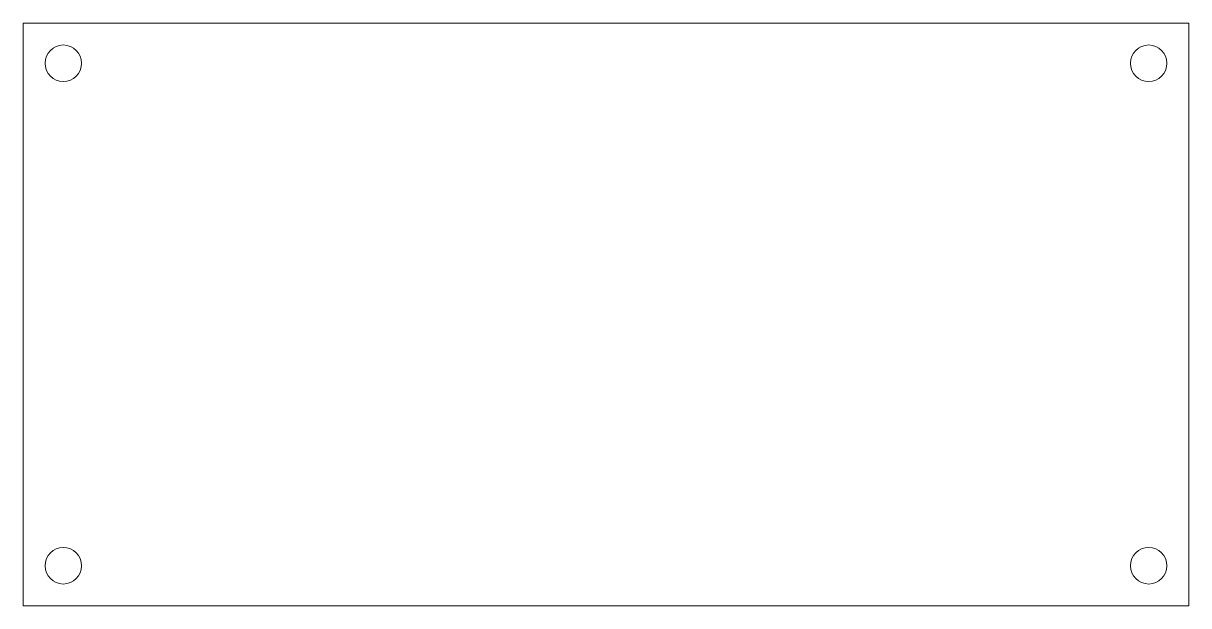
# Model space of a CAD drawing. Header units: millimetres. Extents: x 0 to 102, y 0 to 51.
import ezdxf

# ---------------------------------------------------------------- set-up
doc = ezdxf.new("R2010")
doc.units = ezdxf.units.MM
doc.layers.add('Sanguinololu_Board', color=2, linetype='CONTINUOUS', lineweight=0)
doc.layers.add('Sanguinololu_MountingHoles', color=1, linetype='CONTINUOUS', lineweight=0)

msp = doc.modelspace()

# ---------------------------------------------------------------- linework, layer by layer
at = {"layer": 'Sanguinololu_Board'}
for p, q in [((0, 0), (0, 51)), ((0, 51), (102, 51)), ((102, 51), (102, 0)), ((0, 0), (102, 0))]:
    msp.add_line(p, q, dxfattribs=at)
at = {"layer": 'Sanguinololu_MountingHoles'}
for centre in [(3.5, 47.5), (98.5, 47.5), (3.5, 3.5), (98.5, 3.5)]:
    msp.add_circle(centre, 1.6, dxfattribs=at)

doc.saveas('drawing.dxf')
